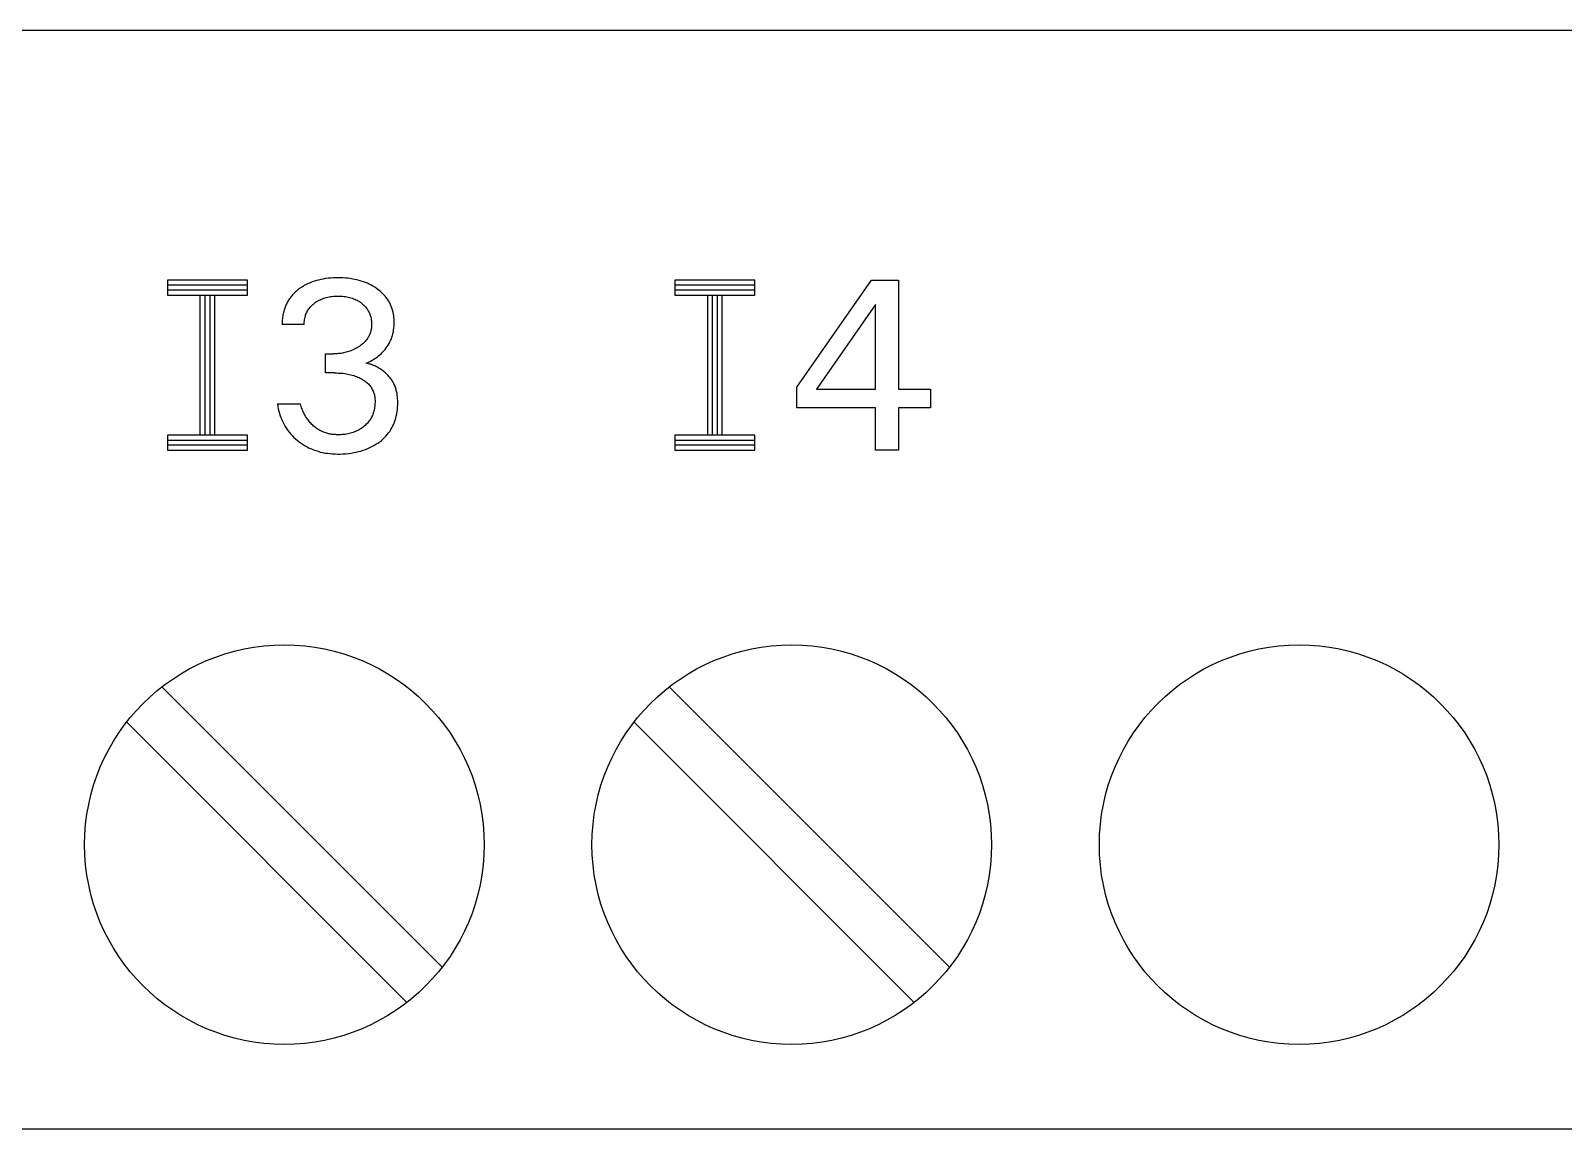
# Model space of a CAD drawing. Extents: x 0 to 420, y 0 to 297.
# Drawn here: x 164.93 to 180.27, y 242.67 to 253.67 of the extents above; entities that cross this region are included whole.
import ezdxf

# ---------------------------------------------------------------- set-up
doc = ezdxf.new("R2010")
doc.units = 0
doc.header["$LTSCALE"] = 23.1
doc.layers.add('10000_FRONT', color=7, linetype='CONTINUOUS')

msp = doc.modelspace()

# ---------------------------------------------------------------- linework, layer by layer
at = {"layer": '10000_FRONT', "color": 7, "linetype": 'CONTINUOUS'}
for p, q in [((207.298, 253.673), (137.798, 253.673)), ((166.298, 251.173), (166.298, 251.023)), ((167.098, 251.173), (166.298, 251.173)), ((167.098, 251.123), (166.298, 251.123)), ((167.098, 251.073), (166.298, 251.073)), ((167.098, 251.023), (167.098, 251.173)), ((167.589, 251.066), (167.581, 251.059)), ((167.598, 251.073), (167.589, 251.066)), ((167.607, 251.08), (167.598, 251.073)), ((167.616, 251.087), (167.607, 251.08)), ((167.626, 251.095), (167.616, 251.087)), ((167.637, 251.102), (167.626, 251.095)), ((167.648, 251.109), (167.637, 251.102)), ((167.66, 251.116), (167.648, 251.109)), ((167.671, 251.123), (167.66, 251.116)), ((167.683, 251.129), (167.671, 251.123)), ((167.694, 251.135), (167.683, 251.129)), ((167.706, 251.14), (167.694, 251.135)), ((167.725, 251.149), (167.706, 251.14)), ((167.746, 251.157), (167.725, 251.149)), ((167.768, 251.164), (167.746, 251.157)), ((167.789, 251.171), (167.768, 251.164)), ((167.811, 251.176), (167.789, 251.171)), ((167.833, 251.181), (167.811, 251.176)), ((167.856, 251.186), (167.833, 251.181)), ((167.88, 251.19), (167.856, 251.186)), ((167.905, 251.193), (167.88, 251.19)), ((167.931, 251.195), (167.905, 251.193)), ((167.956, 251.197), (167.931, 251.195)), ((167.981, 251.198), (167.956, 251.197)), ((168.006, 251.198), (167.981, 251.198)), ((168.03, 251.198), (168.006, 251.198)), ((168.055, 251.197), (168.03, 251.198)), ((168.079, 251.195), (168.055, 251.197)), ((168.103, 251.193), (168.079, 251.195)), ((168.127, 251.19), (168.103, 251.193)), ((168.152, 251.186), (168.127, 251.19)), ((168.173, 251.182), (168.152, 251.186)), ((168.195, 251.177), (168.173, 251.182)), ((168.217, 251.172), (168.195, 251.177)), ((168.238, 251.166), (168.217, 251.172)), ((168.259, 251.159), (168.238, 251.166)), ((168.28, 251.151), (168.259, 251.159)), ((168.299, 251.143), (168.28, 251.151)), ((168.318, 251.134), (168.299, 251.143)), ((168.337, 251.125), (168.318, 251.134)), ((168.355, 251.114), (168.337, 251.125)), ((168.373, 251.104), (168.355, 251.114)), ((168.39, 251.092), (168.373, 251.104)), ((168.404, 251.082), (168.39, 251.092)), ((168.418, 251.072), (168.404, 251.082)), ((168.431, 251.061), (168.418, 251.072)), ((171.378, 251.173), (171.378, 251.023)), ((172.178, 251.173), (171.378, 251.173)), ((172.178, 251.123), (171.378, 251.123)), ((172.178, 251.073), (171.378, 251.073)), ((172.178, 251.023), (172.178, 251.173)), ((172.598, 250.103), (173.347, 251.173)), ((173.347, 251.173), (173.616, 251.173)), ((173.616, 251.173), (173.616, 250.084)), ((166.298, 251.023), (167.098, 251.023)), ((166.623, 251.023), (166.623, 249.623)), ((166.673, 251.023), (166.673, 249.623)), ((166.723, 251.023), (166.723, 249.623)), ((166.773, 249.623), (166.773, 251.023)), ((167.479, 250.915), (167.475, 250.905)), ((167.484, 250.925), (167.479, 250.915)), ((167.488, 250.935), (167.484, 250.925)), ((167.493, 250.945), (167.488, 250.935)), ((167.498, 250.955), (167.493, 250.945)), ((167.504, 250.965), (167.498, 250.955)), ((167.509, 250.974), (167.504, 250.965)), ((167.515, 250.983), (167.509, 250.974)), ((167.521, 250.992), (167.515, 250.983)), ((167.528, 251.001), (167.521, 250.992)), ((167.535, 251.01), (167.528, 251.001)), ((167.542, 251.019), (167.535, 251.01)), ((167.549, 251.027), (167.542, 251.019)), ((167.557, 251.035), (167.549, 251.027)), ((167.565, 251.043), (167.557, 251.035)), ((167.573, 251.051), (167.565, 251.043)), ((167.581, 251.059), (167.573, 251.051)), ((167.732, 250.911), (167.739, 250.918)), ((167.739, 250.918), (167.746, 250.925)), ((167.746, 250.925), (167.754, 250.932)), ((167.754, 250.932), (167.762, 250.939)), ((167.762, 250.939), (167.77, 250.945)), ((167.77, 250.945), (167.78, 250.953)), ((167.78, 250.953), (167.791, 250.96)), ((167.791, 250.96), (167.802, 250.966)), ((167.802, 250.966), (167.814, 250.973)), ((167.814, 250.973), (167.825, 250.978)), ((167.825, 250.978), (167.837, 250.984)), ((167.837, 250.984), (167.85, 250.989)), ((167.85, 250.989), (167.862, 250.993)), ((167.862, 250.993), (167.875, 250.998)), ((167.875, 250.998), (167.888, 251.001)), ((167.888, 251.001), (167.902, 251.004)), ((167.902, 251.004), (167.915, 251.007)), ((167.915, 251.007), (167.93, 251.01)), ((167.93, 251.01), (167.944, 251.011)), ((167.944, 251.011), (167.959, 251.013)), ((167.959, 251.013), (167.974, 251.014)), ((167.974, 251.014), (167.989, 251.015)), ((167.989, 251.015), (168.004, 251.015)), ((168.004, 251.015), (168.019, 251.015)), ((168.019, 251.015), (168.034, 251.014)), ((168.034, 251.014), (168.049, 251.013)), ((168.049, 251.013), (168.064, 251.012)), ((168.064, 251.012), (168.079, 251.01)), ((168.079, 251.01), (168.094, 251.007)), ((168.094, 251.007), (168.108, 251.004)), ((168.108, 251.004), (168.121, 251.001)), ((168.121, 251.001), (168.134, 250.998)), ((168.134, 250.998), (168.147, 250.993)), ((168.147, 250.993), (168.16, 250.989)), ((168.16, 250.989), (168.173, 250.984)), ((168.173, 250.984), (168.185, 250.978)), ((168.185, 250.978), (168.196, 250.973)), ((168.196, 250.973), (168.207, 250.966)), ((168.207, 250.966), (168.219, 250.96)), ((168.219, 250.96), (168.229, 250.953)), ((168.229, 250.953), (168.24, 250.945)), ((168.24, 250.945), (168.248, 250.939)), ((168.248, 250.939), (168.255, 250.932)), ((168.255, 250.932), (168.263, 250.925)), ((168.263, 250.925), (168.27, 250.918)), ((168.27, 250.918), (168.277, 250.911)), ((168.443, 251.049), (168.431, 251.061)), ((168.455, 251.038), (168.443, 251.049)), ((168.467, 251.025), (168.455, 251.038)), ((168.478, 251.013), (168.467, 251.025)), ((168.489, 250.999), (168.478, 251.013)), ((168.5, 250.984), (168.489, 250.999)), ((168.51, 250.969), (168.5, 250.984)), ((168.519, 250.953), (168.51, 250.969)), ((168.527, 250.937), (168.519, 250.953)), ((168.535, 250.92), (168.527, 250.937)), ((168.542, 250.903), (168.535, 250.92)), ((171.378, 251.023), (172.178, 251.023)), ((171.703, 251.023), (171.703, 249.623)), ((171.753, 251.023), (171.753, 249.623)), ((171.803, 251.023), (171.803, 249.623)), ((171.853, 249.623), (171.853, 251.023)), ((173.388, 250.93), (172.796, 250.084)), ((173.388, 250.084), (173.388, 250.93)), ((167.447, 250.778), (167.446, 250.766)), ((167.446, 250.766), (167.446, 250.754)), ((167.448, 250.79), (167.447, 250.778)), ((167.45, 250.802), (167.448, 250.79)), ((167.451, 250.814), (167.45, 250.802)), ((167.453, 250.826), (167.451, 250.814)), ((167.456, 250.838), (167.453, 250.826)), ((167.458, 250.85), (167.456, 250.838)), ((167.461, 250.862), (167.458, 250.85)), ((167.465, 250.873), (167.461, 250.862)), ((167.468, 250.884), (167.465, 250.873)), ((167.471, 250.895), (167.468, 250.884)), ((167.475, 250.905), (167.471, 250.895)), ((167.667, 250.755), (167.668, 250.767)), ((167.668, 250.767), (167.67, 250.779)), ((167.67, 250.779), (167.672, 250.791)), ((167.672, 250.791), (167.675, 250.803)), ((167.675, 250.803), (167.678, 250.815)), ((167.678, 250.815), (167.681, 250.826)), ((167.681, 250.826), (167.685, 250.837)), ((167.685, 250.837), (167.69, 250.847)), ((167.69, 250.847), (167.695, 250.858)), ((167.695, 250.858), (167.7, 250.868)), ((167.7, 250.868), (167.706, 250.877)), ((167.706, 250.877), (167.712, 250.887)), ((167.712, 250.887), (167.718, 250.895)), ((167.718, 250.895), (167.725, 250.903)), ((167.725, 250.903), (167.732, 250.911)), ((168.277, 250.911), (168.284, 250.903)), ((168.284, 250.903), (168.29, 250.895)), ((168.29, 250.895), (168.296, 250.887)), ((168.296, 250.887), (168.301, 250.879)), ((168.301, 250.879), (168.307, 250.87)), ((168.307, 250.87), (168.311, 250.861)), ((168.311, 250.861), (168.316, 250.852)), ((168.316, 250.852), (168.32, 250.843)), ((168.32, 250.843), (168.323, 250.834)), ((168.323, 250.834), (168.327, 250.824)), ((168.327, 250.824), (168.33, 250.815)), ((168.33, 250.815), (168.333, 250.803)), ((168.333, 250.803), (168.336, 250.79)), ((168.336, 250.79), (168.338, 250.778)), ((168.338, 250.778), (168.339, 250.766)), ((168.339, 250.766), (168.34, 250.753)), ((168.548, 250.885), (168.542, 250.903)), ((168.553, 250.869), (168.548, 250.885)), ((168.557, 250.852), (168.553, 250.869)), ((168.56, 250.835), (168.557, 250.852)), ((168.563, 250.818), (168.56, 250.835)), ((168.565, 250.801), (168.563, 250.818)), ((168.566, 250.784), (168.565, 250.801)), ((168.567, 250.767), (168.566, 250.784)), ((168.567, 250.75), (168.567, 250.767)), ((167.446, 250.754), (167.446, 250.742)), ((167.446, 250.742), (167.446, 250.73)), ((167.666, 250.73), (167.446, 250.73)), ((167.666, 250.743), (167.667, 250.755)), ((167.666, 250.73), (167.666, 250.743)), ((168.313, 250.611), (168.308, 250.604)), ((168.317, 250.619), (168.313, 250.611)), ((168.32, 250.627), (168.317, 250.619)), ((168.324, 250.635), (168.32, 250.627)), ((168.327, 250.643), (168.324, 250.635)), ((168.329, 250.651), (168.327, 250.643)), ((168.332, 250.659), (168.329, 250.651)), ((168.334, 250.668), (168.332, 250.659)), ((168.336, 250.676), (168.334, 250.668)), ((168.337, 250.685), (168.336, 250.676)), ((168.339, 250.693), (168.337, 250.685)), ((168.34, 250.702), (168.339, 250.693)), ((168.34, 250.753), (168.341, 250.741)), ((168.341, 250.719), (168.34, 250.711)), ((168.34, 250.711), (168.34, 250.702)), ((168.341, 250.741), (168.341, 250.728)), ((168.341, 250.728), (168.341, 250.719)), ((168.545, 250.605), (168.55, 250.621)), ((168.55, 250.621), (168.555, 250.639)), ((168.555, 250.639), (168.559, 250.657)), ((168.559, 250.657), (168.562, 250.676)), ((168.562, 250.676), (168.564, 250.694)), ((168.564, 250.694), (168.566, 250.713)), ((168.566, 250.713), (168.567, 250.731)), ((168.567, 250.731), (168.567, 250.75)), ((168.086, 250.453), (168.074, 250.45)), ((168.098, 250.456), (168.086, 250.453)), ((168.11, 250.46), (168.098, 250.456)), ((168.122, 250.464), (168.11, 250.46)), ((168.134, 250.468), (168.122, 250.464)), ((168.146, 250.473), (168.134, 250.468)), ((168.157, 250.478), (168.146, 250.473)), ((168.169, 250.483), (168.157, 250.478)), ((168.18, 250.489), (168.169, 250.483)), ((168.191, 250.495), (168.18, 250.489)), ((168.201, 250.501), (168.191, 250.495)), ((168.212, 250.508), (168.201, 250.501)), ((168.22, 250.513), (168.212, 250.508)), ((168.228, 250.518), (168.22, 250.513)), ((168.235, 250.524), (168.228, 250.518)), ((168.243, 250.53), (168.235, 250.524)), ((168.25, 250.536), (168.243, 250.53)), ((168.257, 250.542), (168.25, 250.536)), ((168.264, 250.548), (168.257, 250.542)), ((168.271, 250.555), (168.264, 250.548)), ((168.277, 250.562), (168.271, 250.555)), ((168.284, 250.569), (168.277, 250.562)), ((168.289, 250.576), (168.284, 250.569)), ((168.294, 250.582), (168.289, 250.576)), ((168.299, 250.589), (168.294, 250.582)), ((168.304, 250.597), (168.299, 250.589)), ((168.308, 250.604), (168.304, 250.597)), ((168.439, 250.441), (168.452, 250.454)), ((168.452, 250.454), (168.465, 250.467)), ((168.465, 250.467), (168.477, 250.481)), ((168.477, 250.481), (168.488, 250.496)), ((168.488, 250.496), (168.498, 250.51)), ((168.498, 250.51), (168.508, 250.525)), ((168.508, 250.525), (168.517, 250.54)), ((168.517, 250.54), (168.525, 250.556)), ((168.525, 250.556), (168.532, 250.572)), ((168.532, 250.572), (168.539, 250.588)), ((168.539, 250.588), (168.545, 250.605)), ((167.88, 250.246), (167.88, 250.437)), ((167.88, 250.437), (167.955, 250.437)), ((167.969, 250.437), (167.955, 250.437)), ((167.982, 250.437), (167.969, 250.437)), ((167.996, 250.438), (167.982, 250.437)), ((168.009, 250.439), (167.996, 250.438)), ((168.022, 250.44), (168.009, 250.439)), ((168.036, 250.442), (168.022, 250.44)), ((168.049, 250.444), (168.036, 250.442)), ((168.061, 250.447), (168.049, 250.444)), ((168.074, 250.45), (168.061, 250.447)), ((168.288, 250.343), (168.303, 250.349)), ((168.298, 250.34), (168.288, 250.343)), ((168.309, 250.338), (168.298, 250.34)), ((168.303, 250.349), (168.317, 250.356)), ((168.319, 250.335), (168.309, 250.338)), ((168.317, 250.356), (168.332, 250.364)), ((168.329, 250.332), (168.319, 250.335)), ((168.34, 250.329), (168.329, 250.332)), ((168.332, 250.364), (168.346, 250.372)), ((168.35, 250.325), (168.34, 250.329)), ((168.346, 250.372), (168.36, 250.38)), ((168.36, 250.321), (168.35, 250.325)), ((168.36, 250.38), (168.373, 250.389)), ((168.37, 250.317), (168.36, 250.321)), ((168.38, 250.312), (168.37, 250.317)), ((168.373, 250.389), (168.386, 250.398)), ((168.39, 250.307), (168.38, 250.312)), ((168.386, 250.398), (168.399, 250.407)), ((168.399, 250.302), (168.39, 250.307)), ((168.399, 250.407), (168.412, 250.417)), ((168.409, 250.297), (168.399, 250.302)), ((168.412, 250.417), (168.426, 250.429)), ((168.426, 250.429), (168.439, 250.441)), ((167.972, 250.246), (167.88, 250.246)), ((167.972, 250.246), (167.989, 250.246)), ((167.989, 250.246), (168.006, 250.245)), ((168.006, 250.245), (168.023, 250.245)), ((168.023, 250.245), (168.039, 250.243)), ((168.039, 250.243), (168.056, 250.242)), ((168.056, 250.242), (168.073, 250.239)), ((168.073, 250.239), (168.088, 250.237)), ((168.088, 250.237), (168.103, 250.234)), ((168.103, 250.234), (168.118, 250.231)), ((168.118, 250.231), (168.133, 250.228)), ((168.133, 250.228), (168.148, 250.224)), ((168.148, 250.224), (168.162, 250.219)), ((168.162, 250.219), (168.176, 250.215)), ((168.176, 250.215), (168.189, 250.21)), ((168.189, 250.21), (168.202, 250.205)), ((168.202, 250.205), (168.216, 250.199)), ((168.216, 250.199), (168.228, 250.193)), ((168.228, 250.193), (168.241, 250.186)), ((168.241, 250.186), (168.25, 250.181)), ((168.25, 250.181), (168.259, 250.175)), ((168.259, 250.175), (168.268, 250.169)), ((168.268, 250.169), (168.277, 250.163)), ((168.277, 250.163), (168.285, 250.157)), ((168.285, 250.157), (168.293, 250.15)), ((168.293, 250.15), (168.301, 250.143)), ((168.418, 250.291), (168.409, 250.297)), ((168.428, 250.286), (168.418, 250.291)), ((168.437, 250.28), (168.428, 250.286)), ((168.446, 250.273), (168.437, 250.28)), ((168.455, 250.267), (168.446, 250.273)), ((168.463, 250.26), (168.455, 250.267)), ((168.471, 250.254), (168.463, 250.26)), ((168.479, 250.247), (168.471, 250.254)), ((168.486, 250.24), (168.479, 250.247)), ((168.494, 250.233), (168.486, 250.24)), ((168.501, 250.226), (168.494, 250.233)), ((168.508, 250.219), (168.501, 250.226)), ((168.514, 250.211), (168.508, 250.219)), ((168.521, 250.204), (168.514, 250.211)), ((168.527, 250.196), (168.521, 250.204)), ((168.533, 250.188), (168.527, 250.196)), ((168.539, 250.18), (168.533, 250.188)), ((168.545, 250.172), (168.539, 250.18)), ((168.55, 250.163), (168.545, 250.172)), ((168.555, 250.155), (168.55, 250.163)), ((168.56, 250.146), (168.555, 250.155)), ((168.564, 250.137), (168.56, 250.146)), ((168.301, 250.143), (168.309, 250.136)), ((168.309, 250.136), (168.316, 250.128)), ((168.316, 250.128), (168.323, 250.12)), ((168.323, 250.12), (168.33, 250.111)), ((168.33, 250.111), (168.336, 250.102)), ((168.336, 250.102), (168.342, 250.093)), ((168.342, 250.093), (168.347, 250.084)), ((168.347, 250.084), (168.352, 250.074)), ((168.352, 250.074), (168.357, 250.064)), ((168.357, 250.064), (168.361, 250.054)), ((168.361, 250.054), (168.364, 250.045)), ((168.364, 250.045), (168.367, 250.035)), ((168.367, 250.035), (168.369, 250.025)), ((168.369, 250.025), (168.371, 250.015)), ((168.371, 250.015), (168.373, 250.005)), ((168.373, 250.005), (168.374, 249.995)), ((168.374, 249.995), (168.375, 249.985)), ((168.569, 250.128), (168.564, 250.137)), ((168.573, 250.119), (168.569, 250.128)), ((168.576, 250.11), (168.573, 250.119)), ((168.58, 250.1), (168.576, 250.11)), ((168.583, 250.09), (168.58, 250.1)), ((168.586, 250.08), (168.583, 250.09)), ((168.589, 250.07), (168.586, 250.08)), ((168.591, 250.06), (168.589, 250.07)), ((168.594, 250.05), (168.591, 250.06)), ((168.596, 250.04), (168.594, 250.05)), ((168.598, 250.022), (168.596, 250.04)), ((168.601, 250.003), (168.598, 250.022)), ((168.602, 249.985), (168.601, 250.003)), ((172.598, 249.898), (172.598, 250.103)), ((172.796, 250.084), (173.388, 250.084)), ((173.616, 250.084), (173.937, 250.084)), ((173.937, 250.084), (173.937, 249.898)), ((167.398, 249.937), (167.402, 249.912)), ((167.398, 249.937), (167.63, 249.937)), ((167.402, 249.912), (167.407, 249.888)), ((167.407, 249.888), (167.413, 249.864)), ((167.413, 249.864), (167.419, 249.84)), ((167.419, 249.84), (167.427, 249.816)), ((167.634, 249.924), (167.63, 249.937)), ((167.637, 249.911), (167.634, 249.924)), ((167.641, 249.898), (167.637, 249.911)), ((167.646, 249.886), (167.641, 249.898)), ((167.65, 249.874), (167.646, 249.886)), ((167.655, 249.861), (167.65, 249.874)), ((167.661, 249.849), (167.655, 249.861)), ((167.665, 249.839), (167.661, 249.849)), ((167.67, 249.83), (167.665, 249.839)), ((168.357, 249.843), (168.353, 249.832)), ((168.361, 249.853), (168.357, 249.843)), ((168.364, 249.865), (168.361, 249.853)), ((168.367, 249.877), (168.364, 249.865)), ((168.369, 249.889), (168.367, 249.877)), ((168.372, 249.901), (168.369, 249.889)), ((168.373, 249.914), (168.372, 249.901)), ((168.375, 249.926), (168.373, 249.914)), ((168.375, 249.985), (168.376, 249.974)), ((168.376, 249.952), (168.375, 249.939)), ((168.375, 249.939), (168.375, 249.926)), ((168.376, 249.974), (168.376, 249.964)), ((168.376, 249.964), (168.376, 249.952)), ((168.594, 249.835), (168.598, 249.857)), ((168.598, 249.857), (168.6, 249.88)), ((168.6, 249.88), (168.602, 249.902)), ((168.603, 249.966), (168.602, 249.985)), ((168.602, 249.902), (168.603, 249.925)), ((168.604, 249.947), (168.603, 249.966)), ((168.603, 249.925), (168.604, 249.947)), ((173.388, 249.898), (172.598, 249.898)), ((173.388, 249.473), (173.388, 249.898)), ((173.616, 249.898), (173.616, 249.473)), ((173.937, 249.898), (173.616, 249.898)), ((167.427, 249.816), (167.436, 249.793)), ((167.436, 249.793), (167.445, 249.771)), ((167.445, 249.771), (167.455, 249.75)), ((167.455, 249.75), (167.466, 249.73)), ((167.466, 249.73), (167.477, 249.709)), ((167.477, 249.709), (167.49, 249.69)), ((167.49, 249.69), (167.503, 249.671)), ((167.675, 249.82), (167.67, 249.83)), ((167.681, 249.811), (167.675, 249.82)), ((167.686, 249.802), (167.681, 249.811)), ((167.692, 249.792), (167.686, 249.802)), ((167.698, 249.784), (167.692, 249.792)), ((167.705, 249.775), (167.698, 249.784)), ((167.712, 249.765), (167.705, 249.775)), ((167.719, 249.756), (167.712, 249.765)), ((167.727, 249.747), (167.719, 249.756)), ((167.735, 249.738), (167.727, 249.747)), ((167.744, 249.73), (167.735, 249.738)), ((167.753, 249.722), (167.744, 249.73)), ((167.761, 249.714), (167.753, 249.722)), ((167.77, 249.707), (167.761, 249.714)), ((167.778, 249.7), (167.77, 249.707)), ((167.787, 249.694), (167.778, 249.7)), ((167.796, 249.687), (167.787, 249.694)), ((167.805, 249.681), (167.796, 249.687)), ((168.237, 249.69), (168.226, 249.683)), ((168.247, 249.697), (168.237, 249.69)), ((168.258, 249.704), (168.247, 249.697)), ((168.267, 249.712), (168.258, 249.704)), ((168.276, 249.72), (168.267, 249.712)), ((168.284, 249.728), (168.276, 249.72)), ((168.292, 249.736), (168.284, 249.728)), ((168.3, 249.744), (168.292, 249.736)), ((168.308, 249.753), (168.3, 249.744)), ((168.315, 249.762), (168.308, 249.753)), ((168.321, 249.771), (168.315, 249.762)), ((168.328, 249.781), (168.321, 249.771)), ((168.334, 249.79), (168.328, 249.781)), ((168.339, 249.8), (168.334, 249.79)), ((168.344, 249.811), (168.339, 249.8)), ((168.349, 249.821), (168.344, 249.811)), ((168.353, 249.832), (168.349, 249.821)), ((168.534, 249.679), (168.545, 249.696)), ((168.545, 249.696), (168.554, 249.715)), ((168.554, 249.715), (168.563, 249.733)), ((168.563, 249.733), (168.571, 249.753)), ((168.571, 249.753), (168.577, 249.772)), ((168.577, 249.772), (168.584, 249.792)), ((168.584, 249.792), (168.589, 249.813)), ((168.589, 249.813), (168.594, 249.835)), ((166.298, 249.623), (166.298, 249.473)), ((167.098, 249.623), (166.298, 249.623)), ((166.298, 249.573), (167.098, 249.573)), ((167.098, 249.473), (167.098, 249.623)), ((167.503, 249.671), (167.517, 249.652)), ((167.517, 249.652), (167.532, 249.634)), ((167.532, 249.634), (167.548, 249.617)), ((167.548, 249.617), (167.564, 249.601)), ((167.564, 249.601), (167.581, 249.585)), ((167.581, 249.585), (167.599, 249.57)), ((167.599, 249.57), (167.617, 249.555)), ((167.617, 249.555), (167.636, 249.541)), ((167.636, 249.541), (167.656, 249.528)), ((167.814, 249.676), (167.805, 249.681)), ((167.823, 249.67), (167.814, 249.676)), ((167.833, 249.665), (167.823, 249.67)), ((167.842, 249.661), (167.833, 249.665)), ((167.852, 249.656), (167.842, 249.661)), ((167.862, 249.652), (167.852, 249.656)), ((167.872, 249.648), (167.862, 249.652)), ((167.882, 249.645), (167.872, 249.648)), ((167.892, 249.642), (167.882, 249.645)), ((167.903, 249.639), (167.892, 249.642)), ((167.913, 249.637), (167.903, 249.639)), ((167.924, 249.634), (167.913, 249.637)), ((167.935, 249.632), (167.924, 249.634)), ((167.946, 249.631), (167.935, 249.632)), ((167.957, 249.629), (167.946, 249.631)), ((167.969, 249.628), (167.957, 249.629)), ((167.98, 249.628), (167.969, 249.628)), ((167.991, 249.627), (167.98, 249.628)), ((168.002, 249.627), (167.991, 249.627)), ((168.017, 249.627), (168.002, 249.627)), ((168.032, 249.627), (168.017, 249.627)), ((168.046, 249.628), (168.032, 249.627)), ((168.061, 249.63), (168.046, 249.628)), ((168.076, 249.631), (168.061, 249.63)), ((168.09, 249.634), (168.076, 249.631)), ((168.105, 249.636), (168.09, 249.634)), ((168.118, 249.639), (168.105, 249.636)), ((168.131, 249.642), (168.118, 249.639)), ((168.143, 249.646), (168.131, 249.642)), ((168.156, 249.65), (168.143, 249.646)), ((168.169, 249.655), (168.156, 249.65)), ((168.181, 249.66), (168.169, 249.655)), ((168.193, 249.665), (168.181, 249.66)), ((168.204, 249.67), (168.193, 249.665)), ((168.216, 249.676), (168.204, 249.67)), ((168.226, 249.683), (168.216, 249.676)), ((168.365, 249.519), (168.385, 249.531)), ((168.385, 249.531), (168.404, 249.544)), ((168.404, 249.544), (168.423, 249.557)), ((168.423, 249.557), (168.439, 249.57)), ((168.439, 249.57), (168.455, 249.584)), ((168.455, 249.584), (168.47, 249.598)), ((168.47, 249.598), (168.484, 249.613)), ((168.484, 249.613), (168.498, 249.628)), ((168.498, 249.628), (168.511, 249.645)), ((168.511, 249.645), (168.523, 249.661)), ((168.523, 249.661), (168.534, 249.679)), ((171.378, 249.623), (171.378, 249.473)), ((172.178, 249.623), (171.378, 249.623)), ((171.378, 249.573), (172.178, 249.573)), ((172.178, 249.473), (172.178, 249.623)), ((167.098, 249.523), (166.298, 249.523)), ((166.298, 249.473), (167.098, 249.473)), ((167.656, 249.528), (167.675, 249.516)), ((167.675, 249.516), (167.696, 249.505)), ((167.696, 249.505), (167.717, 249.494)), ((167.717, 249.494), (167.738, 249.485)), ((167.738, 249.485), (167.76, 249.476)), ((167.76, 249.476), (167.782, 249.468)), ((167.782, 249.468), (167.805, 249.461)), ((167.805, 249.461), (167.828, 249.454)), ((167.828, 249.454), (167.85, 249.449)), ((167.85, 249.449), (167.875, 249.444)), ((167.875, 249.444), (167.9, 249.441)), ((167.9, 249.441), (167.925, 249.438)), ((167.925, 249.438), (167.95, 249.436)), ((167.95, 249.436), (167.975, 249.435)), ((167.975, 249.435), (168, 249.434)), ((168, 249.434), (168.027, 249.434)), ((168.027, 249.434), (168.054, 249.435)), ((168.054, 249.435), (168.082, 249.437)), ((168.082, 249.437), (168.109, 249.44)), ((168.109, 249.44), (168.136, 249.443)), ((168.136, 249.443), (168.163, 249.448)), ((168.163, 249.448), (168.187, 249.453)), ((168.187, 249.453), (168.211, 249.458)), ((168.211, 249.458), (168.234, 249.464)), ((168.234, 249.464), (168.258, 249.472)), ((168.258, 249.472), (168.281, 249.48)), ((168.281, 249.48), (168.304, 249.489)), ((168.304, 249.489), (168.325, 249.498)), ((168.325, 249.498), (168.345, 249.508)), ((168.345, 249.508), (168.365, 249.519)), ((172.178, 249.523), (171.378, 249.523)), ((171.378, 249.473), (172.178, 249.473)), ((173.616, 249.473), (173.388, 249.473)), ((169.047, 244.297), (166.242, 247.102)), ((174.127, 244.297), (171.322, 247.102)), ((165.889, 246.748), (168.693, 243.944)), ((170.969, 246.748), (173.773, 243.944)), ((207.298, 242.673), (137.798, 242.673))]:
    msp.add_line(p, q, dxfattribs=at)
for centre in [(167.468, 245.523), (172.548, 245.523), (177.628, 245.523)]:
    msp.add_circle(centre, 2, dxfattribs=at)

doc.saveas('drawing.dxf')
